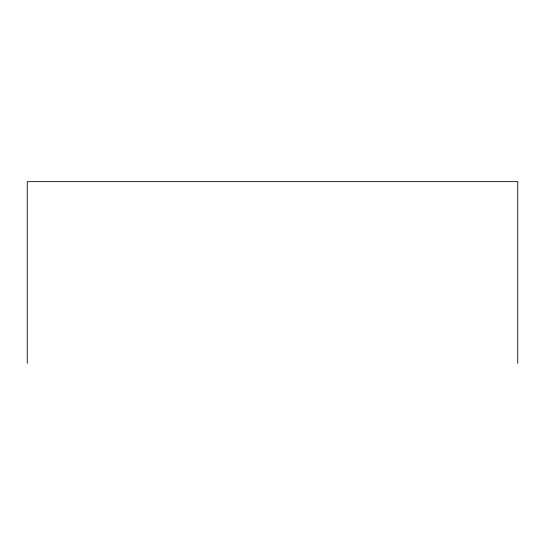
<?xml version="1.0" encoding="UTF-8"?>
<svg xmlns="http://www.w3.org/2000/svg" width="545" height="545" viewBox="0 0 545 545"><rect width="100%" height="100%" fill="white"/><g stroke="black" fill="none" stroke-linecap="round" stroke-linejoin="round"><path stroke-width="0.82" d="M517.75 363.345L517.75 181.655L27.25 181.655L27.25 363.345"/></g></svg>
